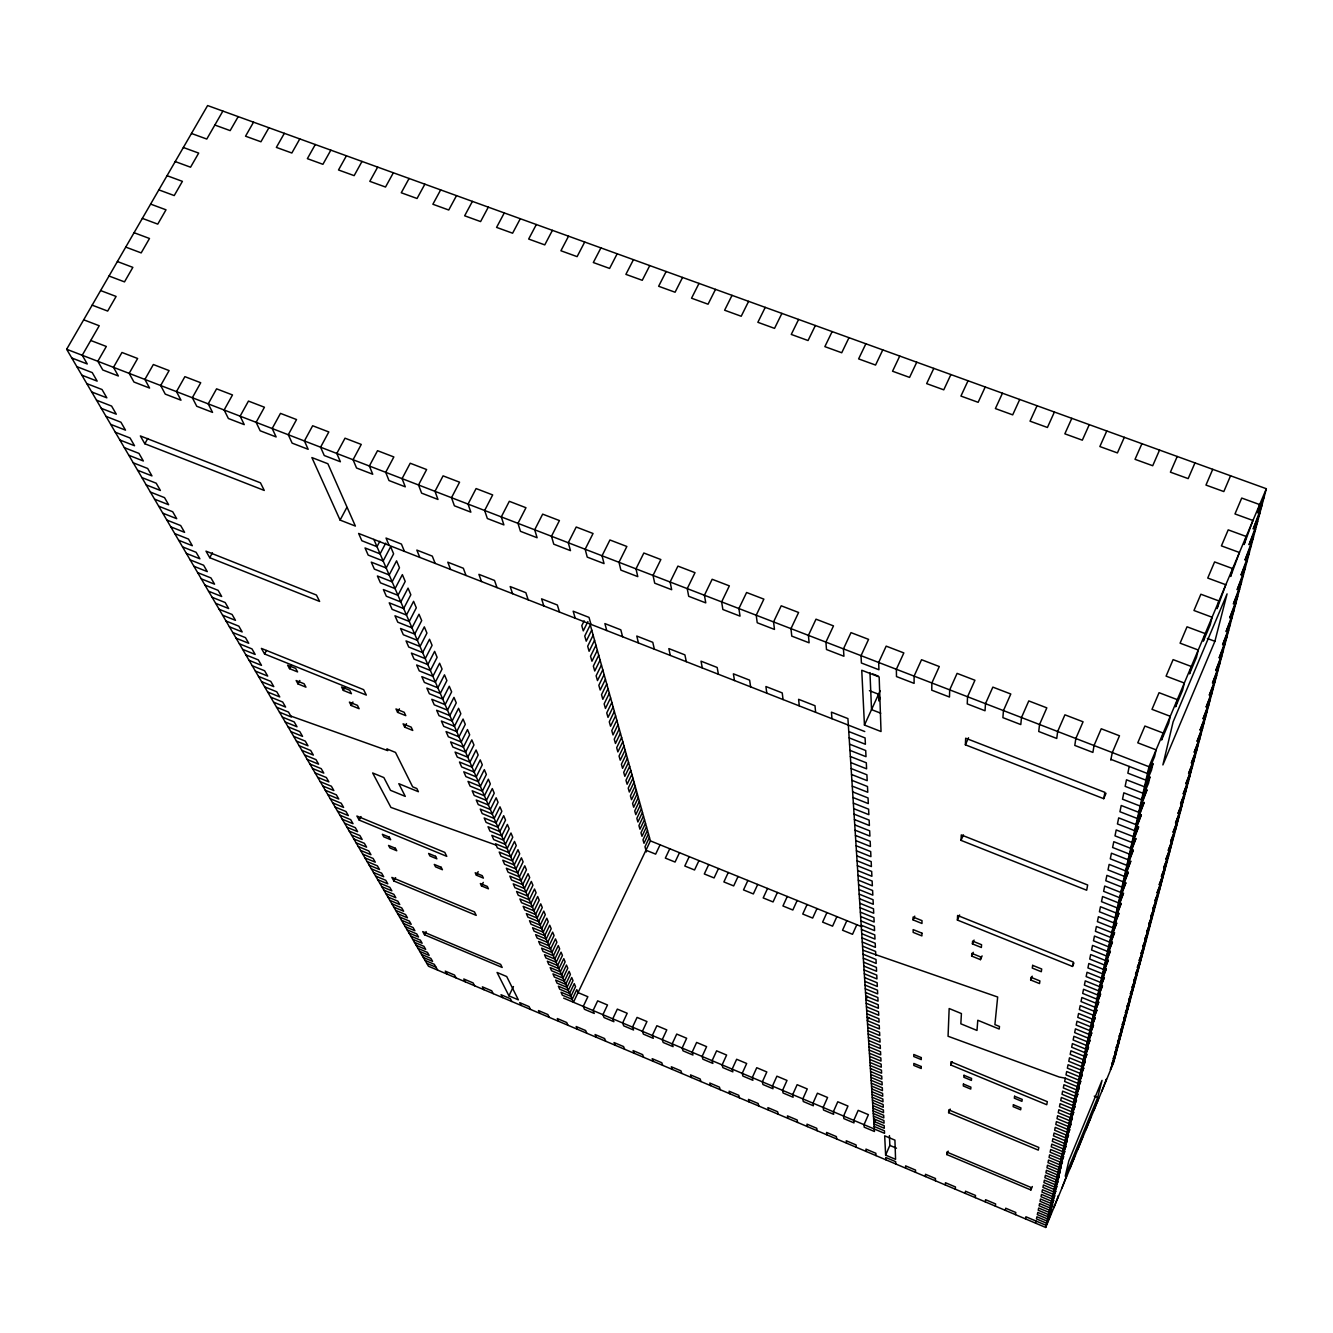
<?xml version="1.0" encoding="UTF-8"?>
<svg xmlns="http://www.w3.org/2000/svg" width="1333" height="1333" viewBox="0 0 1333 1333"><rect width="100%" height="100%" fill="white"/><g stroke="black" fill="none" stroke-linecap="round" stroke-linejoin="round"><path stroke-width="1.5" d="M925.452 1176.556L925.485 1174.29L935.466 1178.505L935.399 1180.755M945.347 1184.97L945.447 1182.721L955.444 1186.953L955.311 1189.186M946.73 1154.528L946.847 1152.062L1031.325 1187.603L1030.892 1189.952L946.73 1154.528L948.18 1151.129M948.629 1112.672L948.763 1109.872L1038.807 1147.463L1038.307 1150.129L948.629 1112.672L950.179 1109.073M950.812 1065L950.946 1061.801L1047.321 1101.675L1046.755 1104.724L950.812 1065L952.212 1061.718M957.394 920.053L957.611 915.471L1073.315 962.043L1072.498 966.425L957.394 920.053L959.61 914.988M961.026 840.373L961.276 834.908L1087.661 884.995L1086.678 890.227L961.026 840.373L963.442 834.891M965.375 744.814L965.675 738.215L1104.907 792.352L1103.724 798.684L965.375 744.814L968.524 737.766M971.64 956.061L971.824 953.362L980.655 956.944L980.455 959.643L971.64 956.061L973.273 952.312M972.423 943.881L972.607 941.098L981.571 944.714L981.371 947.496L972.423 943.881L974.073 940.082M965.292 1193.418L965.475 1191.202L975.506 1195.451L975.289 1197.634M985.304 1201.883L985.554 1199.7L995.618 1203.949L995.334 1206.115M1030.642 979.972L1031.009 977.322L1039.923 980.938L1039.523 983.571L1030.642 979.972L1032.242 976.189M1005.382 1210.364L1005.699 1208.215L1015.796 1212.48L1015.429 1214.63M1025.51 1218.895L1025.91 1216.762L1046.172 1225.344L1050.254 1215.429L1050.737 1213.28L1046.638 1223.227L1036.457 1218.912L1036.907 1216.779L1047.121 1221.095L1051.72 1208.948L1047.605 1218.945L1037.341 1214.613L1037.79 1212.43L1048.088 1216.779L1052.72 1204.532L1048.571 1214.596L1038.24 1210.247L1038.69 1208.031L1049.071 1212.413L1053.753 1200.05L1049.571 1210.197L1039.157 1205.798L1039.607 1203.566L1050.071 1207.965L1054.786 1195.501L1050.571 1205.715L1040.073 1201.3L1040.54 1199.017L1051.071 1203.449L1055.836 1190.886L1051.587 1201.183L1041.006 1196.717L1041.49 1194.418L1052.104 1198.884L1056.902 1186.203L1052.62 1196.567L1041.973 1192.085L1042.439 1189.736L1053.137 1194.235L1057.969 1181.438L1053.67 1191.885L1042.939 1187.37L1043.422 1184.987L1054.203 1189.503L1059.069 1176.606L1054.736 1187.12L1043.922 1182.571L1044.405 1180.155L1055.269 1184.72L1060.185 1171.707L1055.819 1182.288L1044.905 1177.706L1045.422 1175.256L1056.369 1179.838L1061.318 1166.708L1056.919 1177.372L1045.922 1172.773L1046.438 1170.274L1057.469 1174.89L1062.484 1161.643L1058.035 1172.39L1046.955 1167.758L1047.471 1165.209L1058.602 1169.874L1063.651 1156.494L1059.168 1167.325L1048.005 1162.643L1048.521 1160.06L1059.752 1164.759L1064.834 1151.262L1060.335 1162.176L1049.071 1157.461L1049.604 1154.845L1060.918 1159.56L1066.05 1145.947L1061.501 1156.944L1050.137 1152.195L1050.687 1149.529L1062.101 1154.278L1067.283 1140.531L1062.701 1151.612L1051.237 1146.83L1051.804 1144.131L1063.301 1148.913L1068.533 1135.033L1063.917 1146.197L1052.354 1141.398L1052.92 1138.632L1064.517 1143.464L1069.799 1129.451L1065.15 1140.698L1053.487 1135.849L1054.07 1133.05L1065.767 1137.915L1071.099 1123.769L1066.4 1135.099L1054.653 1130.217L1055.236 1127.368L1067.033 1132.267L1072.399 1117.987L1067.666 1129.418L1055.819 1124.485L1056.419 1121.586L1068.316 1126.535L1073.748 1112.105L1068.966 1123.619L1057.019 1118.67L1057.619 1115.704L1069.633 1120.686L1075.098 1106.123L1070.299 1117.737L1058.235 1112.738L1058.852 1109.739L1070.966 1114.755L1076.481 1100.025L1071.632 1111.739L1059.468 1106.707L1060.102 1103.641L1072.315 1108.706L1077.897 1093.843L1072.998 1105.64L1060.735 1100.558L1061.368 1097.459L1073.698 1102.541L1079.33 1087.528L1074.398 1099.425L1062.018 1094.31L1062.651 1091.144L1075.098 1096.276L1080.796 1081.113L1075.814 1093.11L1063.317 1087.945L1063.967 1084.729L1076.531 1089.894L1082.279 1074.565L1077.264 1086.662L1064.65 1081.48L1065.317 1078.197L1059.185 1077.014L948.063 1036.258L949.163 1008.531L961.41 1013.563L960.843 1023.811L976.989 1030.442L977.789 1020.262L999.2 1029.043L999.483 1026.477L994.901 1024.61L997.667 997.017L862.801 950.179M1110.756 760.06L1112.305 752.578L1119.487 735.783L1101.241 728.768L1094.043 745.53L1092.893 752.412L1074.798 745.43L1075.831 738.515L1083.062 721.786L1064.917 714.821L1057.652 731.5L1056.752 738.465L1038.74 731.5L1039.54 724.519L1046.822 707.856L1028.776 700.925L1021.478 717.554L1020.795 724.569L1002.899 717.654L1003.449 710.606L1010.797 694.01L992.852 687.128L985.487 703.674L985.037 710.756L967.241 703.891L967.558 696.759L974.94 680.247L957.094 673.382L949.696 689.861L949.479 697.026L931.767 690.194L931.867 682.979L939.298 666.55L921.553 659.718L914.088 676.131L914.105 683.362L896.492 676.564L896.359 669.283L903.841 652.92L886.178 646.138L878.68 662.468L878.93 669.766L861.401 663.001L861.035 655.669L868.566 639.373L851.004 632.625L843.456 648.888L843.922 656.253L826.493 649.521L825.91 642.123L833.492 625.893L816.013 619.178L808.415 635.374L809.114 642.806L791.769 636.108L790.969 628.643L798.6 612.48L781.221 605.799L773.557 621.928L774.473 629.426L757.227 622.761L756.211 615.229L763.876 599.134L746.597 592.502L738.899 608.548L740.032 616.129L722.869 609.498L721.636 601.899L729.351 585.87L712.155 579.272L704.424 595.251L705.774 602.883L688.694 596.301L687.245 588.636L695.01 572.673L677.914 566.108L670.116 582.021L671.682 589.719L654.703 583.171L653.037 575.439L660.851 559.543L643.839 553.012L635.991 568.858L637.774 576.622L620.878 570.107L618.995 562.309L626.86 546.48L609.931 539.982L602.049 555.778L604.032 563.592L587.236 557.111L585.154 549.246L593.052 533.5L576.223 527.018L568.291 542.748L570.474 550.629L553.762 544.181L551.479 536.266L559.427 520.57L542.664 514.138L534.7 529.784L537.099 537.732L520.47 531.317L517.97 523.336L525.968 507.723L509.306 501.308L501.291 516.904L503.891 524.902L487.345 518.52L484.645 510.489L492.677 494.926L476.098 488.561L468.05 504.091L470.849 512.155L454.386 505.79L451.504 497.692L459.568 482.196L443.073 475.864L434.991 491.327L437.974 499.458L421.611 493.127L418.512 484.979L426.627 469.549L410.214 463.234L402.083 478.63L405.282 486.828L388.986 480.53L385.704 472.315L393.852 456.952L377.539 450.687L369.358 466.017L372.74 474.248L356.544 468L353.062 459.735L361.26 444.422L345.014 438.19L336.799 453.453L340.382 461.751L324.252 455.519L320.587 447.205L328.818 431.959L312.655 425.76L304.407 440.956L308.173 449.304L292.127 443.123L288.278 434.741L296.543 419.562L280.48 413.38L272.182 428.526L276.131 436.941L260.168 430.776L256.119 422.344L264.434 407.232L248.455 401.083L240.123 416.163L244.256 424.627L228.376 418.495L224.144 409.997L232.492 394.951L216.579 388.836L208.215 403.866L212.547 412.38L196.751 406.265L192.335 397.734L200.716 382.738L184.887 376.656L176.473 391.619L180.988 400.183L165.259 394.118L160.676 385.52L169.091 370.591L153.345 364.526L144.897 379.438L149.579 388.053L133.95 382.021L129.168 373.373L137.632 358.494L121.97 352.479L113.488 367.325L118.354 375.989L102.791 369.974L97.826 361.276L106.323 346.463L90.744 340.482M1035.591 1223.161L1036.024 1221.045M1129.218 766.458L1127.851 773.173L1145.963 780.188L1153.012 763.509L1151.479 770.191L1144.497 786.787L1126.485 779.805L1125.152 786.353L1143.031 793.285L1149.979 776.806L1148.496 783.321L1141.598 799.717L1123.819 792.818L1122.519 799.2L1140.165 806.065L1147.03 789.753L1138.765 812.33L1121.22 805.499L1119.937 811.73L1137.382 818.529L1144.164 802.399L1135.999 824.627L1118.687 817.879L1117.437 823.944L1134.65 830.676L1141.365 814.713L1133.317 836.624L1116.204 829.942L1115.005 835.858L1132 842.523L1138.632 826.743L1130.684 848.338L1113.805 841.706L1112.605 847.488L1129.401 854.086L1135.966 838.474L1128.135 859.752L1111.439 853.203L1110.289 858.835L1126.868 865.367L1133.35 849.921L1125.635 870.916L1109.139 864.417L1108.006 869.916L1124.402 876.398L1130.817 861.101L1123.186 881.796L1106.89 875.364L1105.79 880.746L1121.986 887.161L1128.335 872.032L1120.803 892.444L1104.707 886.062L1103.624 891.327L1119.637 897.676L1125.902 882.696L1118.47 902.841L1102.558 896.526L1101.508 901.658L1117.321 907.94L1123.536 893.127L1116.188 913.005L1100.458 906.74L1099.442 911.772L1115.071 917.987L1121.22 903.324L1113.971 922.936L1098.409 916.737L1097.409 921.653L1112.872 927.818L1118.954 913.288L1111.789 932.633L1096.409 926.502L1095.426 931.3L1110.722 937.416L1116.737 923.036L1109.656 942.148L1094.46 936.066L1093.493 940.765L1108.606 946.813L1114.571 932.583L1107.573 951.429L1092.543 945.414L1091.594 950.012L1106.557 956.011L1112.438 941.914L1105.54 960.526L1090.661 954.561L1089.744 959.06L1104.54 965.009L1110.372 951.046L1103.541 969.424L1088.828 963.509L1087.928 967.925L1102.558 973.806L1108.34 959.977L1101.591 978.139L1087.028 972.274L1086.145 976.589L1100.625 982.438L1106.34 968.741L1099.675 986.67L1085.262 980.871L1084.395 985.087L1098.725 990.886L1104.39 977.306L1097.809 995.035L1083.546 989.269L1082.696 993.418L1096.876 999.15L1102.491 985.704L1095.959 1003.216L1081.863 997.517L1081.03 1001.566L1095.06 1007.248L1100.608 993.935L1094.16 1011.247L1080.197 1005.582L1079.38 1009.564L1093.277 1015.196L1098.775 1001.999L1092.41 1019.112L1078.58 1013.497L1077.78 1017.396L1091.544 1022.978L1096.976 1009.897L1090.677 1026.81L1076.981 1021.245L1076.198 1025.077L1089.827 1030.609L1095.226 1017.646L1088.978 1034.375L1075.431 1028.859L1074.665 1032.608L1088.145 1038.107L1093.493 1025.244L1087.328 1041.789L1073.898 1036.308L1073.148 1039.99L1086.495 1045.439L1091.794 1032.708L1085.695 1049.054L1072.399 1043.622L1071.665 1047.221L1084.895 1052.637L1090.127 1040.007L1084.096 1056.186L1070.932 1050.804L1070.199 1054.336L1083.296 1059.702L1088.511 1047.188L1082.529 1063.184L1069.483 1057.835L1068.783 1061.318L1081.746 1066.633L1086.912 1054.22L1080.98 1070.049L1068.066 1064.75L1067.366 1068.15L1080.23 1073.432L1085.329 1061.135L1079.48 1076.781L1066.683 1071.532L1066 1074.881L1078.73 1080.113L1083.796 1067.916L1077.997 1083.396L1065.317 1078.197M1045.705 1227.443L1148.979 766.725L1266.35 488.728L207.615 105.557L66.65 349.263L428.476 966.242L1045.705 1227.443L1113.588 1062.618L1266.35 488.728M1053.82 1207.731L1058.385 1195.701L1057.869 1197.9M1061.901 1188.103L1066.467 1176.056L1065.933 1178.322M1069.949 1168.558L1074.531 1156.494L1073.965 1158.827M1077.964 1149.113L1082.563 1137.016L1081.963 1139.415M1085.945 1129.751L1090.544 1117.621L1089.927 1120.087M1093.893 1110.456L1098.492 1098.325L1097.842 1100.858M1097.642 1097.542L1102.041 1080.38L1068.866 1160.81L1065.234 1176.189L1097.642 1097.542L1094.26 1096.143M1214.896 641.306L1227.076 593.885L1173.107 721.903L1162.893 764.925L1214.896 641.306L1207.398 638.49M1101.791 1091.26L1106.423 1079.097L1105.74 1081.696M1124.752 1020.695L1120.62 1030.709L1125.552 1017.729M1123.969 1023.627L1119.087 1036.507L1123.202 1026.56M1122.419 1029.459L1117.587 1042.206L1121.653 1032.325M1120.903 1035.191L1116.088 1047.838L1120.137 1038.024M1119.387 1040.84L1114.638 1053.387L1118.654 1043.622M1117.92 1046.405L1113.188 1058.835L1117.187 1049.154M1116.454 1051.887L1111.772 1064.217L1115.738 1054.603M1115.021 1057.286L1110.372 1069.516L1114.305 1059.968M1155.444 905.374L1150.746 916.721L1156.494 901.458M1154.428 909.239L1148.729 924.352L1153.395 913.088M1152.379 916.904L1146.747 931.85L1151.379 920.67M1150.379 924.419L1144.797 939.232L1149.396 928.135M1148.413 931.817L1142.881 946.48L1147.446 935.466M1146.48 939.099L1140.998 953.612L1145.514 942.681M1144.58 946.247L1139.148 960.626L1143.631 949.779M1142.698 953.278L1137.316 967.508L1141.781 956.744M1140.865 960.193L1135.533 974.29L1139.948 963.609M1139.049 967.008L1133.766 980.971L1138.149 970.357M1137.266 973.69L1132.034 987.536L1136.382 977.006M1135.516 980.288L1130.317 994.001L1134.65 983.537M1133.783 986.77L1128.651 1000.367L1132.933 989.986M1132.084 993.152L1126.985 1006.615L1131.25 996.318M1130.417 999.45L1125.352 1012.78L1129.584 1002.549M1128.768 1005.632L1123.752 1018.845L1127.951 1008.681M1127.151 1011.73L1122.169 1024.827L1126.335 1014.73M1184.52 796.134L1178.005 813.547L1183.221 801.016M1181.938 805.848L1175.506 823.061L1180.671 810.631M1179.405 815.379L1173.04 832.375L1178.155 820.062M1176.922 824.71L1170.607 841.54L1175.689 829.326M1174.473 833.891L1168.241 850.521L1173.273 838.407M1172.09 842.889L1165.908 859.335L1170.907 847.321M1169.741 851.72L1163.626 867.983L1168.574 856.069M1167.425 860.385L1161.376 876.481L1166.292 864.667M1030.892 1189.952L1032.325 1186.52M1165.159 868.899L1159.177 884.812L1164.042 873.098M1162.943 877.264L1157.011 893.01L1161.843 881.38M1160.743 885.462L1154.878 901.058L1159.677 889.511M1158.61 893.527L1152.795 908.956L1157.544 897.509M1213.447 687.461L1206.132 707.156L1211.864 693.46M1210.281 699.375L1203.049 718.82L1208.714 705.24M1207.181 711.039L1200.033 730.234L1205.649 716.787M1204.132 722.469L1197.067 741.415L1202.649 728.085M1201.166 733.65L1194.185 752.362L1199.7 739.149M1198.25 744.597L1191.352 763.076L1196.817 749.979M1195.384 755.328L1188.569 773.573L1193.985 760.61M1192.585 765.842L1185.853 783.871L1191.219 771.007M1189.852 776.139L1183.187 793.951L1188.503 781.205M1187.17 786.237L1180.571 803.849L1185.837 791.219M1241.523 581.988L1233.392 603.966L1239.623 589.153M1237.74 596.251L1229.709 617.929L1235.874 603.266M1234.025 610.181L1226.11 631.559L1232.192 617.029M1230.392 623.811L1222.594 644.872L1228.609 630.492M1226.86 637.107L1219.145 657.885L1225.11 643.656M1223.394 650.121L1215.779 670.616L1221.695 656.519M1220.012 662.851L1212.497 683.063L1218.345 669.099M1216.696 675.298L1209.281 695.243L1215.063 681.413M1264.134 497.042L1257.486 512.805L1259.652 504.574L1241.723 498.059L1234.975 513.938L1252.937 520.487L1244.106 544.514L1246.205 536.466L1228.21 529.867L1221.411 545.88L1239.44 552.495L1230.626 576.473L1232.642 568.591L1214.596 561.926L1207.748 578.055L1225.81 584.737L1217.029 608.664L1218.962 600.966L1200.866 594.235L1193.968 610.497L1212.097 617.246L1210.197 624.86L1203.332 641.123L1205.199 633.592L1187.036 626.81L1180.088 643.173L1198.267 650.004L1196.451 657.436L1189.536 673.832L1191.302 666.483L1173.107 659.618L1166.092 676.131L1184.321 683.029L1182.588 690.277L1175.623 706.79L1177.306 699.642L1159.06 692.693L1151.995 709.339L1170.274 716.304L1168.624 723.369L1161.593 740.015L1163.209 733.05L1144.897 726.035L1137.765 742.814L1156.111 749.862L1154.545 756.727L1147.463 773.507L1111.039 759.427M1261.951 505.257L1253.22 528.951L1259.802 513.355M1257.669 521.37L1249.054 544.697L1255.553 529.268M1072.498 966.425L1073.948 962.993M1253.487 537.082L1245.005 560.06L1251.437 544.797M1249.404 552.412L1241.04 575.056L1247.405 559.943M1245.422 567.375L1237.174 589.686L1243.456 574.723M1103.724 798.684L1106.023 793.302M1230.559 475.781L1223.827 491.56L1205.965 485.079L1212.73 469.333M1194.968 462.901L1188.17 478.614L1170.407 472.165L1177.222 456.486M980.455 959.643L982.088 955.878M885.629 1155.128L884.679 1135.816L894.926 1140.132L895.576 1159.343L885.629 1155.128L889.844 1145.397L889.428 1135.599M875.431 1120.536L873.948 1123.902L884.296 1128.268L884.179 1125.702L873.781 1121.336M1159.543 450.087L1152.712 465.734L1135.033 459.318L1141.914 443.706M868.783 1017.362L867.316 1020.645L879.247 1025.577L879.413 1028.943L867.533 1024.027M913.105 919.903L913.088 917.054L921.986 920.636L921.969 923.486L913.105 919.903L914.771 916.138M867.466 996.318L865.983 999.683L878.214 1004.732L878.397 1008.281L866.2 1003.249M1124.319 437.324L1117.421 452.92L1099.858 446.538L1106.773 430.976M1089.278 424.644L1082.329 440.173L1064.85 433.825L1071.815 418.329M846.838 920.67L842.539 930.234L852.52 934.3L856.819 924.735M836.874 916.621L832.575 926.168L822.611 922.119L826.927 912.588M816.996 908.556L812.663 918.07L802.749 914.038L807.082 904.524M1054.403 412.03L1047.421 427.476L1030.026 421.161L1037.041 405.749M864.45 725.052L861.751 670.249L879.163 676.981L881.03 731.534L864.45 725.052L880.13 690.827M787.286 896.476L782.938 905.973L792.835 910.006L797.167 900.491M880.347 697.492L878.797 700.875L878.564 694.226L869.416 690.677M1019.728 399.483L1012.697 414.863L995.401 408.581L1002.449 393.235M777.406 892.477L773.057 901.941L763.192 897.925L767.558 888.461M985.22 386.987L978.139 402.316L960.926 396.068L968.041 380.771M757.711 884.462L753.345 893.926L743.514 889.911L747.88 880.48M728.268 872.498L723.886 881.929L733.683 885.912L738.065 876.481M718.487 868.533L714.088 877.93L704.307 873.965L708.723 864.567M950.896 374.573L943.764 389.836L926.652 383.621L933.8 368.391M698.959 860.601L694.543 869.982L684.795 866.017L689.228 856.636M916.754 362.209L909.573 377.406L892.543 371.224L899.742 356.061M669.783 848.738L665.35 858.102L675.065 862.051L679.497 852.687M660.085 844.805L655.653 854.136L645.955 850.204M645.505 823.277L640.973 832.758L641.989 836.291L646.505 826.843M647.488 830.392L642.989 839.807L643.989 843.289L648.471 833.908M649.438 837.407L644.972 846.755L646.438 851.904M882.779 349.913L875.564 365.059L858.619 358.894L865.867 343.797M591.719 630.059L586.22 641.173L584.754 636.041L590.286 624.894L650.404 840.873L573.44 1002.266L373.857 539.398M639.39 801.283L634.741 810.947L635.791 814.646L640.423 805.015M641.456 808.714L636.841 818.329L637.89 821.978L642.473 812.397M643.489 816.046L638.924 825.594L639.957 829.193L644.505 819.678M632.975 778.272L628.226 788.136L629.326 792.019L634.075 782.188M848.988 337.682L841.723 352.762L824.86 346.63L832.142 331.6M635.141 786.07L630.426 795.868L631.525 799.683L636.224 789.919M637.274 793.735L632.592 803.466L633.675 807.215L638.34 797.517M508.939 995.851L497.059 972.457L506.707 976.539L518.337 999.833L508.939 995.851L513.438 986.57M626.277 754.195L621.395 764.259L622.561 768.325L627.41 758.277M628.543 762.343L623.711 772.34L624.844 776.339L629.659 766.375M630.776 770.374L625.977 780.305L627.11 784.237L631.892 774.34M620.445 733.233L615.463 743.481L614.246 739.215L619.245 728.934M621.628 737.482L616.662 747.696L617.862 751.895L622.794 741.715M623.977 745.913L619.045 756.044L620.228 760.177L625.127 750.062M613.13 706.94L608.015 717.404L606.732 712.938L611.864 702.441M614.363 711.422L609.281 721.836L610.531 726.235L615.596 715.854M616.829 720.253L611.78 730.601L613.013 734.933L618.045 724.619M815.363 325.519L808.048 340.532L791.269 334.433L798.6 319.453M606.748 684.029L601.516 694.693L602.833 699.308L608.048 688.694M609.331 693.31L604.149 703.891L605.449 708.44L610.597 697.892M601.45 665L596.118 675.798L597.484 680.58L602.783 669.816M604.116 674.598L598.834 685.329L600.183 690.027L605.432 679.33M781.904 313.405L774.54 328.368L757.86 322.303L765.242 307.373M594.568 640.257L589.103 651.287L587.67 646.238L593.152 635.191M595.968 645.289L590.536 656.269L591.952 661.218L597.351 650.287M481.513 885.945L480.363 883.546L487.311 886.428L488.428 888.811L481.513 885.945L483.262 882.396M598.734 655.236L593.352 666.117L594.735 670.982L600.1 660.135M587.903 621.561L583.271 630.876L581.788 625.66L584.187 620.845M748.613 301.358L741.215 316.254L724.619 310.222L732.034 295.359M476.398 875.214L475.214 872.765L482.246 875.664L483.396 878.114L476.398 875.214L478.164 871.632M424.527 934.766L422.728 931.6L500.641 964.376L502.174 967.441L424.527 934.766L426.127 931.584M715.504 289.378L708.056 304.207L691.544 298.209L699.009 283.412M393.901 880.996L391.869 877.414L474.481 911.905L476.214 915.371L393.901 880.996L395.601 877.647M682.563 277.447L675.081 292.227L658.635 286.262L666.15 271.515M649.771 265.584L642.256 280.297L625.893 274.365L633.442 259.685M404.682 727.151L403.099 723.852L411.197 727.135L412.747 730.434L404.682 727.151L406.465 723.669M359.21 820.095L356.894 816.029L444.805 852.404L446.772 856.353L359.21 820.095L361.026 816.546M397.601 712.355L395.984 708.956L404.182 712.272L405.782 715.654L397.601 712.355L399.417 708.806M617.162 253.787L609.598 268.433L593.318 262.534L600.916 247.905M351.129 705.457L349.396 702.108L357.427 705.357L359.127 708.706L351.129 705.457L352.928 701.991M343.347 690.411L341.565 686.978L349.696 690.261L351.445 693.693L343.347 690.411L345.18 686.912M584.704 242.039L577.106 256.636L560.91 250.754L568.541 236.191M385.737 543.131L380.088 553.861L365.042 547.963L368.175 555.095L383.154 560.976L390.636 546.73L393.618 553.828L386.187 567.991L371.29 562.143L374.373 569.108L389.186 574.94L396.567 560.843L399.483 567.775L392.152 581.821L377.406 576.006L380.422 582.821L395.085 588.603L402.366 574.64L405.215 581.421L397.967 595.318L383.387 589.569L386.337 596.234L400.833 601.966L408.048 588.136L410.831 594.768L403.666 608.548L389.236 602.833L392.119 609.348L406.465 615.046L413.597 601.333L416.313 607.815L409.248 621.461L394.968 615.796L397.784 622.178L411.98 627.826L419.012 614.246L421.695 620.595L414.696 634.108L400.567 628.493L403.332 634.741L417.379 640.34L424.327 626.877L426.943 633.108L420.045 646.488L406.048 640.923L408.748 647.038L422.661 652.587L429.526 639.257L432.092 645.339L425.26 658.619L411.414 653.087L414.063 659.085L427.843 664.584L434.625 651.37L437.124 657.336L430.376 670.482L416.679 665L419.262 670.866L432.892 676.331L439.607 663.234L442.056 669.066L435.391 682.113L421.828 676.664L424.361 682.413L437.857 687.828L444.489 674.848L446.888 680.58L440.307 693.493L426.86 688.095L429.343 693.727L442.723 699.109L449.271 686.245L451.637 691.844L445.122 704.657L431.809 699.308L434.241 704.824L447.488 710.156L453.97 697.392L456.269 702.891L449.821 715.588L436.657 710.272L439.04 715.688L452.154 720.97L458.569 708.323L460.835 713.722L454.453 726.302L441.39 721.036L443.739 726.335L456.736 731.584L463.068 719.054L465.284 724.336L458.985 736.816L446.055 731.584L448.338 736.782L461.218 741.998L467.483 729.568L469.666 734.75L463.417 747.113L450.621 741.931L452.87 747.03L465.617 752.195L471.815 739.882L473.965 744.964L467.783 757.227L455.086 752.079L457.302 757.077L469.932 762.209L476.081 749.996L478.164 754.978L472.065 767.141L459.485 762.026L461.651 766.942L474.165 772.024L480.247 759.91L482.296 764.809L476.248 776.872L463.784 771.807L465.917 776.622L478.314 781.671L484.329 769.641L486.362 774.44L480.363 786.42L468.016 781.388L470.099 786.103L482.396 791.119L488.345 779.205L490.327 783.921L484.412 795.784L472.165 790.786L474.215 795.434L486.395 800.4L492.294 788.586L494.243 793.202L488.378 804.982L476.248 800.033L478.247 804.582L490.327 809.514L496.159 797.801L498.075 802.333L492.277 814.013L480.247 809.098L482.213 813.563L494.193 818.479L499.975 806.832L501.841 811.297L496.093 822.878L484.179 817.995L486.112 822.394L497.975 827.26L503.707 815.713L505.54 820.095L499.858 831.592L488.028 826.743L489.944 831.059L501.708 835.891L507.373 824.444L509.173 828.743L503.541 840.157L491.827 835.341L493.693 839.573L505.357 844.372L510.972 833.008L512.755 837.241L507.173 848.554L495.543 843.772L497.392 847.938L508.956 852.703L514.505 841.44L516.254 845.589L510.722 856.819L499.209 852.07L501.008 856.169L512.489 860.901L517.987 849.704L519.703 853.786L514.221 864.934L502.808 860.218L504.574 864.251L515.954 868.949L521.403 857.835L523.103 861.851L517.671 872.915L506.34 868.233L508.09 872.199L519.37 876.864L524.769 865.833L526.435 869.783L521.053 880.763L509.823 876.114L511.539 880.013L522.719 884.629L528.068 873.698L529.701 877.581L524.386 888.478L513.238 883.862L514.921 887.695L526.018 892.277L531.317 881.43L532.933 885.245L527.651 896.059L516.587 891.477L518.254 895.243L529.268 899.808L534.516 889.028L536.099 892.793L530.867 903.524L519.903 898.975L521.536 902.674L532.45 907.206L537.666 896.509L539.215 900.208L534.033 910.856L523.153 906.34L524.752 909.972L535.583 914.488L540.748 903.857L542.281 907.506L537.149 918.07L526.352 913.588L527.935 917.171L538.682 921.636L543.797 911.105L545.297 914.671L540.198 925.185L529.501 920.72L531.051 924.236L541.715 928.684L546.78 918.22L548.263 921.736L543.214 932.167L532.583 927.735L534.116 931.2L544.697 935.616L549.729 925.235L551.196 928.701L546.18 939.049L535.633 934.65L537.149 938.065L547.646 942.448L552.628 932.134L554.061 935.533L549.096 945.813L538.632 941.448L540.115 944.797L550.546 949.163L555.478 938.915L556.894 942.264L551.979 952.478L541.598 948.13L543.048 951.445L553.395 955.778L558.294 945.597L559.677 948.896L554.811 959.044L544.497 954.728L545.93 957.977L556.194 962.276L561.06 952.179L562.426 955.428L557.594 965.492L547.363 961.21L548.779 964.425L558.96 968.691L563.792 958.66L565.125 961.859L560.327 971.857L550.179 967.608L551.579 970.757L561.693 975.006L566.458 965.042L567.791 968.191L563.026 978.122L552.962 973.89L554.328 977.006L564.376 981.221L569.108 971.324L570.407 974.44L565.692 984.304L555.694 980.088L557.044 983.154L567.008 987.353L571.707 977.522L572.99 980.588L568.308 990.369L558.377 986.203L559.71 989.219L569.608 993.385L574.273 983.621L575.539 986.637L570.891 996.368L561.043 992.219L562.343 995.184L572.174 999.333L576.806 989.636L578.055 992.602L587.853 996.717L583.254 1006.398L584.471 1009.298L594.251 1013.43L593.068 1010.531L597.667 1000.85L607.498 1004.982L602.916 1014.68L604.066 1017.562L613.88 1021.695L612.763 1018.829L617.329 1009.114L627.193 1013.263L622.628 1022.978L623.711 1025.843L633.558 1029.992L632.509 1027.143L637.074 1017.412L646.955 1021.561L642.406 1031.309L643.422 1034.141L653.287 1038.307L652.32 1035.491L656.869 1025.727L666.783 1029.892L662.251 1039.673L663.184 1042.473L673.082 1046.638L672.182 1043.856L676.714 1034.075L686.662 1038.257L682.146 1048.055L683.013 1050.821L692.943 1055.02L692.11 1052.254L696.626 1042.439L706.607 1046.638L702.108 1056.469L702.891 1059.202L712.872 1063.401L712.105 1060.668L716.604 1050.837L726.618 1055.053L722.119 1064.9L722.853 1067.616L732.85 1071.832L732.167 1069.116L736.649 1059.268L746.68 1063.484L742.214 1073.348L742.864 1076.048L752.895 1080.28L752.279 1077.597L756.744 1067.716L766.825 1071.949L762.359 1081.846L762.926 1084.512L772.99 1088.744L772.457 1086.095L776.906 1076.181L787.003 1080.43L782.571 1090.361L783.071 1092.993L793.152 1097.242L792.685 1094.626L797.134 1084.695L807.265 1088.944L802.833 1098.892L803.266 1101.508L813.38 1105.773L812.997 1103.174L817.412 1093.21L827.576 1097.492L823.161 1107.456L823.527 1110.039L833.675 1114.321L833.358 1111.755L837.774 1101.774L847.971 1106.057L843.572 1116.054L843.839 1118.604L854.02 1122.903L853.786 1120.353L858.185 1110.356L868.416 1114.655L864.034 1124.669L864.234 1127.201L874.448 1131.5L847.921 718.587L831.442 712.155L831.959 718.687M552.412 230.359L544.764 244.889L528.668 239.04L536.333 224.527M298.025 683.946L296.143 680.546L304.091 683.762L305.957 687.161L298.025 683.946L299.842 680.496M379.838 541.281L376.989 546.68L361.86 540.748L358.627 533.45L864.767 731.534M520.287 218.729L512.605 233.208L496.576 227.393L504.274 212.93M289.544 668.666L287.611 665.184L295.676 668.433L297.592 671.915L289.544 668.666L291.394 665.184M264.584 653.986L261.401 648.405L363.626 689.661L366.325 695.076L264.584 653.986L266.45 650.487M340.098 520.087L311.889 457.569L327.885 463.751L355.378 526.068L340.098 520.087L346.847 507.44M488.311 207.148L480.596 221.578L464.65 215.796L472.399 201.4M456.503 195.651L448.738 210.014L432.875 204.249L440.656 189.903M424.86 184.187L417.046 198.5L401.266 192.768L409.081 178.489M209.731 557.694L205.998 551.146L316.438 595.051L319.62 601.433L209.731 557.694L212.414 552.778M393.352 172.79L385.52 187.037L369.808 181.338L377.672 167.108M362.009 161.443L354.145 175.639L338.515 169.974L346.413 155.794M330.834 150.162L322.919 164.309L307.373 158.66L315.288 144.531M144.814 443.756L140.365 435.941L260.468 482.829L264.267 490.444L144.814 443.756L147.796 438.474M299.792 138.932L291.844 153.012L276.364 147.396L284.346 133.333M268.916 127.751L260.935 141.781L245.539 136.199L253.537 122.186M238.19 116.638L230.159 130.617L214.846 125.035M222.878 111.089L206.782 139.049L191.469 133.467M496.143 845.122L390.919 807.415L372.657 772.973L383.854 777.572L390.502 790.319L405.282 796.384L398.817 783.687L418.395 791.719L416.812 788.519L412.63 786.803L395.501 752.429L386.87 748.913L387.736 750.629L290.811 716.071M183.354 147.496L198.684 153.095L190.552 167.208L175.206 161.56M167.042 175.689L182.404 181.355L174.223 195.568L158.844 189.869M150.612 204.099L166.008 209.814L157.761 224.127L142.348 218.379M134.066 232.708L149.496 238.49L141.181 252.903L125.735 247.088M117.387 261.535L132.85 267.366L124.502 281.88L109.006 276.014M100.608 290.561L116.104 296.443L107.673 311.072L92.16 305.157M83.696 319.803L99.225 325.752L82.229 355.261L87.262 363.976L71.782 357.994M66.65 349.263L1148.979 766.725M872.782 673.948L878.264 676.081M76.847 366.642L92.244 372.607L97.159 381.121L81.863 375.19M86.812 383.621L102.024 389.519L106.84 397.834L91.694 391.952M96.526 400.2L111.589 406.065L116.288 414.18L101.308 408.348M880.713 713.188L871.532 709.623L869.966 672.632M106.023 416.396L120.92 422.211L125.502 430.142L110.689 424.361M115.305 432.225L130.051 437.99L134.533 445.739L119.87 440.007M124.386 447.688L138.965 453.403L143.347 460.985L128.834 455.286M848.754 731.534L865.084 737.932L865.4 744.264L849.171 737.882M133.25 462.818L147.68 468.483L151.962 475.898L137.599 470.249M849.571 744.164L865.7 750.512L866.017 756.677L849.971 750.379M141.915 477.597L156.194 483.212L160.393 490.477L146.18 484.879M850.354 756.511L866.317 762.793L866.6 768.824L850.754 762.576M150.396 492.06L164.526 497.642L168.625 504.724L154.578 499.175M851.137 768.558L866.9 774.79L867.2 780.671L851.52 774.49M158.694 506.207L172.69 511.739L176.706 518.687L162.776 513.172M851.887 780.338L867.483 786.503L867.766 792.269L852.27 786.137M166.825 520.053L180.671 525.552L184.587 532.334L170.824 526.868M852.637 791.852L868.05 797.967L868.316 803.599L852.987 797.517M174.773 533.617L188.486 539.065L192.319 545.714L178.689 540.282M853.353 803.116L868.599 809.164L868.866 814.663L853.703 808.648M182.554 546.88L196.118 552.295L199.883 558.794L186.387 553.412M854.053 814.113L869.133 820.112L869.399 825.51L854.403 819.528M190.169 559.877L203.616 565.242L207.298 571.624L193.918 566.275M854.753 824.894L869.666 830.826L869.916 836.108L855.086 830.176M197.634 572.607L210.947 577.922L214.563 584.171L201.316 578.872M855.436 835.424L870.182 841.306L870.432 846.472L855.769 840.606M204.949 585.087L218.129 590.352L221.678 596.484L208.548 591.219M856.086 845.722L870.682 851.57L870.932 856.619L856.419 850.804M212.114 597.301L225.177 602.533L228.643 608.531L215.646 603.316M856.736 855.819L871.182 861.618L871.415 866.55L857.052 860.785M219.145 609.281L232.075 614.463L235.474 620.345L222.594 615.179M857.369 865.7L871.665 871.432L871.899 876.281L857.686 870.566M226.027 621.011L238.84 626.177L242.173 631.942L229.409 626.793M858.002 875.381L872.132 881.063L872.365 885.812L858.302 880.13M232.775 632.525L245.472 637.641L248.738 643.289L236.091 638.19M858.602 884.845L872.598 890.494L872.832 895.143L858.902 889.511M239.39 643.806L251.97 648.888L255.17 654.436L242.656 649.371M859.202 894.143L873.048 899.725L873.282 904.274L859.485 898.709M245.889 654.886L258.352 659.918L261.501 665.367L249.088 660.335M859.785 903.241L873.498 908.789L873.715 913.238L860.068 907.723M252.254 665.75L264.601 670.749L267.7 676.081L255.403 671.099M860.352 912.155L873.931 917.654L874.148 922.019L860.635 916.537M258.502 676.398L270.749 681.363L273.782 686.612L261.585 681.646M860.918 920.886L874.365 926.352L874.581 930.634L861.201 925.202M650.404 840.873L861.818 926.752M264.634 686.862L276.781 691.794L279.747 696.926L267.666 692.01M861.468 929.468L874.781 934.883L874.981 939.082L861.735 933.683M270.666 697.126L282.679 702.024L285.612 707.073L273.632 702.191M862.001 937.865L875.198 943.231L875.398 947.363L862.268 942.014M276.564 707.206L288.495 712.072L291.36 717.021L279.48 712.172M862.534 946.113L875.598 951.445L875.798 955.478M282.379 717.104L294.193 721.919L297.009 726.785L285.229 721.986M863.051 954.195L875.998 959.477L876.181 963.442L863.317 958.194M288.078 726.818L299.792 731.6L302.558 736.383L290.877 731.617M863.567 962.143L876.381 967.375L876.581 971.274L863.817 966.058M293.677 736.366L305.29 741.115L308.006 745.814L296.426 741.065M864.067 969.924L876.764 975.123L876.947 978.939L864.317 973.773M299.175 745.73L310.689 750.462L313.355 755.078L301.875 750.362M864.55 977.572L877.131 982.738L877.331 986.487L864.8 981.338M304.574 754.945L316.004 759.643L318.62 764.176L307.24 759.493M865.034 985.07L877.497 990.202L877.681 993.885L865.284 988.786M309.873 764.009L321.22 768.658L323.786 773.107L312.505 768.475M865.517 992.452L877.864 997.534L878.047 1001.15L865.75 996.084M315.105 772.907L326.335 777.522L328.868 781.904L317.671 777.289M320.22 781.655L331.384 786.237L333.867 790.552L322.753 785.97M866.433 1006.798L878.564 1011.797L878.747 1015.279L866.667 1010.297M325.269 790.252L336.333 794.818L338.782 799.034L327.751 794.485M866.883 1013.78L878.914 1018.745L879.08 1022.178L867.1 1017.229M330.234 798.7L341.198 803.232L343.597 807.398L332.683 802.866M335.1 807.015L345.98 811.514L348.346 815.613L337.516 811.114M867.75 1027.393L879.58 1032.275L879.747 1035.591L867.966 1030.709M339.898 815.196L350.696 819.662L353.028 823.694L342.264 819.228M868.183 1034.008L879.897 1038.874L880.063 1042.123L868.4 1037.291M344.614 823.227L355.328 827.676L357.611 831.642L346.947 827.21M868.599 1040.523L880.213 1045.339L880.38 1048.538L868.799 1043.739M349.263 831.142L359.893 835.558L362.143 839.457L351.545 835.058M869.016 1046.938L880.53 1051.72L880.696 1054.87L869.216 1050.087M353.828 838.94L364.376 843.322L366.592 847.155L356.078 842.773M869.416 1053.237L880.846 1057.985L880.996 1061.068L869.616 1056.336M358.31 846.588L368.791 850.954L370.957 854.72L360.543 850.387M869.816 1059.418L881.146 1064.134L881.296 1067.183L870.016 1062.484M362.743 854.136L373.123 858.469L375.273 862.168L364.925 857.869M870.199 1065.517L881.446 1070.199L881.596 1073.182L870.399 1068.516M367.092 861.551L377.406 865.85L379.522 869.516L369.241 865.217M870.582 1071.515L881.73 1076.164L881.879 1079.097L870.782 1074.465M371.374 868.866L381.605 873.132L383.687 876.731L373.49 872.482M870.966 1077.397L882.029 1082.013L882.163 1084.912L871.149 1080.313M375.589 876.064L385.754 880.297L387.803 883.846L377.672 879.613M871.332 1083.196L882.313 1087.795L882.446 1090.644L871.532 1086.062M379.755 883.146L389.836 887.361L391.852 890.844L381.805 886.645M871.699 1088.911L882.596 1093.46L882.729 1096.259L871.882 1091.727M383.837 890.111L393.852 894.31L395.834 897.742L385.854 893.56M872.065 1094.526L882.863 1099.042L882.996 1101.808L872.249 1097.309M387.87 896.992L397.801 901.158L399.767 904.54L389.853 900.375M872.415 1100.058L883.129 1104.54L883.262 1107.273L872.598 1102.791M391.835 903.757L401.7 907.89L403.632 911.222L393.802 907.106M872.765 1105.507L883.396 1109.956L883.529 1112.638L872.948 1108.19M395.751 910.422L405.549 914.538L407.448 917.82L397.684 913.722M873.115 1110.856L883.662 1115.288L883.796 1117.92L873.282 1113.505M399.6 916.987L409.331 921.07L411.197 924.319L401.5 920.237M873.448 1116.138L883.929 1120.536L884.046 1123.136L873.615 1118.754M403.399 923.452L413.047 927.518L414.896 930.717L405.265 926.668M407.132 929.834L416.729 933.883L418.545 937.016L408.981 933M874.115 1126.452L884.429 1130.801L884.545 1133.317L563.659 998.134M410.814 936.116L420.345 940.132L422.128 943.231L412.647 939.232M414.446 942.314L423.911 946.313L425.677 949.363L416.246 945.38M889.844 1145.397L896.476 1148.196M418.029 948.43L427.426 952.395L429.176 955.394L419.812 951.445M421.561 954.445L430.892 958.394L432.608 961.36L423.311 957.427M425.044 960.377L434.308 964.309L437.691 970.124M426.777 963.326L436.008 967.225M446.905 974.04L445.255 971.14L454.52 975.056L456.136 977.939M465.384 981.854L463.801 978.989L473.082 982.904L474.631 985.77M483.912 989.686L482.379 986.853L491.71 990.786L493.193 993.618M502.491 997.551L501.041 994.735L510.372 998.684L511.805 1001.5M521.136 1005.449L519.737 1002.649L529.101 1006.615L530.467 1009.398M539.832 1013.363L538.499 1010.581L547.896 1014.563L549.196 1017.312M558.577 1021.295L557.311 1018.545L566.725 1022.528L567.975 1025.26M577.372 1029.243L576.173 1026.527L585.62 1030.526L586.803 1033.242M389.119 545.38L386.037 538.049L401.416 544.064L404.432 551.362M596.234 1037.224L595.101 1034.525L604.582 1038.54L605.682 1041.223M419.762 557.377L416.846 550.096L432.309 556.128L435.141 563.392M615.146 1045.222L614.063 1042.556L623.577 1046.572L624.627 1049.238M450.554 569.424L447.805 562.193L463.351 568.258L466 575.473M634.108 1053.253L633.108 1050.604L642.639 1054.636L643.622 1057.286M481.48 581.521L478.914 574.356L494.526 580.455L497.009 587.603M653.137 1061.301L652.187 1058.685L661.768 1062.718L662.668 1065.334M512.572 593.685L510.189 586.57L525.869 592.702L528.168 599.8M672.215 1069.383L671.332 1066.783L680.93 1070.832L681.78 1073.432M543.814 605.915L541.598 598.85L557.361 605.015L559.493 612.047M691.344 1077.481L690.544 1074.898L700.158 1078.964L700.941 1081.53M575.206 618.195L573.173 611.197L589.019 617.396L590.952 624.361M710.539 1085.595L709.806 1083.046L719.453 1087.128L720.153 1089.678M606.748 630.542L604.899 623.594L620.828 629.826L622.578 636.741M729.784 1093.743L729.118 1091.21L738.799 1095.309L739.432 1097.825M638.44 642.956L636.791 636.058L652.787 642.323L654.353 649.188M749.096 1101.924L748.496 1099.408L758.194 1103.524L758.777 1106.007M670.299 655.419L668.833 648.588L684.912 654.87L686.295 661.685M768.458 1110.106L767.925 1107.64L777.656 1111.755L778.155 1114.221M702.308 667.95L701.025 661.168L717.187 667.483L718.387 674.231M787.886 1118.337L787.42 1115.871L797.184 1120.003L797.617 1122.453M734.483 680.546L733.383 673.815L749.629 680.163L750.629 686.862M807.365 1126.568L806.965 1124.152L816.762 1128.285L817.112 1130.701M766.808 693.193L765.908 686.528L782.238 692.91L783.038 699.542M826.893 1134.833L826.56 1132.433L836.391 1136.599L836.691 1138.982M799.3 705.907L798.6 699.308L814.996 705.724L815.613 712.289M846.488 1143.131L846.238 1140.765L856.086 1144.93L856.303 1147.296M866.15 1151.445L865.95 1149.096L875.848 1153.278L875.998 1155.611M885.862 1159.793L885.745 1157.477L895.659 1161.66L895.726 1163.976M905.624 1168.158L905.59 1165.858L915.521 1170.074L915.538 1172.357M921.236 1066.533L921.22 1068.516L913.821 1065.434L913.821 1063.451L921.236 1066.533M921.286 1057.602L921.27 1059.618L913.788 1056.519L913.771 1054.486L921.286 1057.602M921.919 933.15L921.903 935.916L913.172 932.384L913.155 929.601L921.919 933.15M963.426 1084.046L963.309 1085.978L970.757 1089.078L970.907 1087.145L963.426 1084.046M963.992 1075.298L963.859 1077.281L971.407 1080.413L971.557 1078.43L963.992 1075.298M1013.413 1104.79L1013.147 1106.673L1020.661 1109.789L1020.945 1107.906L1013.413 1104.79M1014.596 1096.259L1014.33 1098.192L1021.928 1101.341L1022.211 1099.408L1014.596 1096.259M1032.658 965.359L1032.275 968.075L1041.306 971.724L1041.706 969.008L1032.658 965.359M389.286 837.157L382.371 834.291L383.771 836.824L390.669 839.69L389.286 837.157M435.591 856.353L428.626 853.453L429.909 855.953L436.857 858.835L435.591 856.353M395.401 848.288L388.553 845.455L389.919 847.921L396.751 850.754L395.401 848.288M441.19 867.283L434.291 864.434L435.558 866.867L442.423 869.716L441.19 867.283"/></g></svg>
